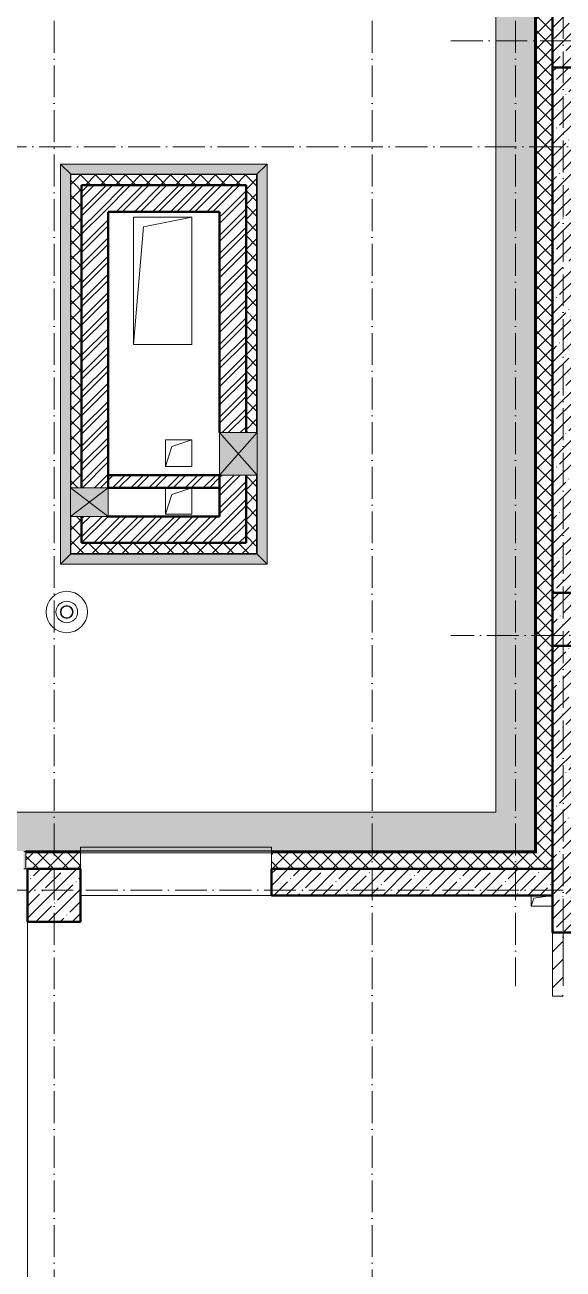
# Model space of a CAD drawing. Header units: millimetres. Extents: x -12989 to 629078, y -109036 to 555275.
# Drawn here: x 88485 to 93560, y 127725 to 139445 of the extents above; entities that cross this region are included whole.
import ezdxf

# ---------------------------------------------------------------- set-up
doc = ezdxf.new("R2010")
doc.units = ezdxf.units.MM
doc.linetypes.add('50_200_ШТРИХ_1Т_ш5_п1_п1_', pattern=[700, 500, -100, 0, -100])
for name, color, linetype, lineweight in [('A-DETL-GENF-OTLN', 7, 'Continuous', 9), ('A-FLOR-____-OTLN', 7, 'Continuous', 9), ('A-GENM-____-OTLN', 7, 'Continuous', 9), ('A-GLAZ-____-OTLN', 7, 'Continuous', 9), ('A-WALL-____-MCUT-1', 7, 'Continuous', 9), ('A-WALL-____-MCUT-2', 7, 'Continuous', 50), ('A-WALL-____-OTLN', 7, 'Continuous', 9), ('A-WALL-____-PATT-1', 7, 'Continuous', 9), ('A-WALL-FNSH-MCUT-1', 7, 'Continuous', 9), ('S-COLS-____-MCUT', 7, 'Continuous', 50), ('S-COLS-____-OTLN', 7, 'Continuous', 9), ('S-GRID-____-OTLN-1', 7, '50_200_ШТРИХ_1Т_ш5_п1_п1_', 9)]:
    doc.layers.add(name, color=color, linetype=linetype, lineweight=lineweight)
doc.layers.add('A-GLAZ-____-OTLN-1', color=7, linetype='Continuous', lineweight=9, true_color=0xc0c0c0)
pattern_1 = [(45, (43259.71, 63713.66), (-70.71068, 70.71068), []), (135, (43259.71, 63713.66), (-70.71068, -70.71068), [])]
pattern_2 = [(45, (43259.71, 63713.66), (-114.04925, 114.04925), []), (45, (43373.76, 63713.66), (-114.04925, 114.04925), [201.612, -40.322, 3.353, -36.97])]
pattern_3 = [(45, (43259.71, 63713.66), (-85.53659, 85.53659), []), (45, (43316.74, 63713.66), (-85.53659, 85.53659), [])]

# ---------------------------------------------------------------- blocks, each defined once
blk = doc.blocks.new('BSC_Колонна _Прямоугольная - 500х800-V75-АР1_План отверстий 2 этажа в осях 1-64_Ю-ЯЯ')
at = {"layer": 'S-COLS-____-OTLN'}
h = blk.add_hatch(dxfattribs=at)
h.set_pattern_fill('FP_87', color=256, style=0, pattern_type=2)
h.set_pattern_definition([(315, (-75581.04, 50600), (114.04925, 114.04925), []), (315, (-75581.04, 50485.95), (114.04925, 114.04925), [201.613, -40.323, 3.353, -36.97])])
h.paths.add_polyline_path([(-250, -400), (250, -400), (250, 400), (-250, 400)], flags=0)
at = {"layer": 'S-COLS-____-MCUT'}
for p, q in [((250, 400), (-250, 400)), ((-250, 400), (-250, -400)), ((250, -400), (250, 400)), ((-250, -400), (250, -400))]:
    blk.add_line(p, q, dxfattribs=at)
blk = doc.blocks.new('BSC_Колонна _Прямоугольная - 500х800-V76-АР1_План отверстий 2 этажа в осях 1-64_Ю-ЯЯ')
at = {"layer": 'S-COLS-____-OTLN'}
h = blk.add_hatch(dxfattribs=at)
h.set_pattern_fill('FP_88', color=256, style=0, pattern_type=2)
h.set_pattern_definition([(315, (-70131.04, 50600), (114.04925, 114.04925), []), (315, (-70131.04, 50485.95), (114.04925, 114.04925), [201.613, -40.323, 3.353, -36.97])])
h.paths.add_polyline_path([(-250, -400), (250, -400), (250, 400), (-250, 400)], flags=0)
at = {"layer": 'S-COLS-____-MCUT'}
for p, q in [((250, 400), (-250, 400)), ((-250, 400), (-250, -400)), ((250, -400), (250, 400)), ((-250, -400), (250, -400))]:
    blk.add_line(p, q, dxfattribs=at)
blk = doc.blocks.new('BSC_Колонна _Прямоугольная - 500х500-V149-АР1_План отверстий 2 этажа в осях 1-64_Ю-ЯЯ')
at = {"layer": 'S-COLS-____-OTLN'}
h = blk.add_hatch(dxfattribs=at)
h.set_pattern_fill('FP_163', color=256, style=0, pattern_type=2)
h.set_pattern_definition([(45, (-45500, -67531.04), (-114.04925, 114.04925), []), (45, (-45385.95, -67531.04), (-114.04925, 114.04925), [201.613, -40.323, 3.353, -36.97])])
h.paths.add_polyline_path([(-250, -250), (250, -250), (250, 250), (-250, 250), (-250, 187)], flags=0)
at = {"layer": 'S-COLS-____-MCUT'}
for p, q in [((250, 250), (-250, 250)), ((-250, 250), (-250, -250)), ((250, -250), (250, 250)), ((-250, -250), (250, -250))]:
    blk.add_line(p, q, dxfattribs=at)
blk = doc.blocks.new('Отлив_СКБ - Отлив витража_СФТК-31884011-АР1_План отверстий 2 этажа в осях 1-64_Ю-ЯЯ')
at = {"layer": 'A-GLAZ-____-OTLN-1'}
for points in [[(1800, 2), (1800, 37), (0, 37), (0, 2), (1715, 2)], [(1715, 0), (1800, 0), (1800, 2), (0, 2), (0, 0)]]:
    blk.add_hatch(color=256, dxfattribs=at).paths.add_polyline_path(points, flags=0)
at = {"layer": 'A-GLAZ-____-OTLN'}
for p, q in [((0, 3), (0, 37)), ((1800, 37), (0, 37)), ((0, 2), (1800, 2)), ((1800, 37), (1800, 3)), ((1800, 0), (0, 0))]:
    blk.add_line(p, q, dxfattribs=at)
blk = doc.blocks.new('Кровельный аэратор - 143_Кровельный аэратор-15605992-АР1_План отверстий 2 этажа в осях 1-64_Ю-ЯЯ')
at = {"layer": 'A-GENM-____-OTLN'}
for radius, start, end in [(195, 360, 180), (195, 180, 360), (102, 360, 180), (102, 180, 360), (60, 360, 180), (60, 180, 360), (55, 360, 180), (55, 180, 360)]:
    blk.add_arc((0, 0), radius, start, end, dxfattribs=at)
blk = doc.blocks.new('Отлив_СКБ1 - Отлив_ТШ 50-30087073-АР1_План отверстий 2 этажа в осях 1-64_Ю-ЯЯ')
at = {"layer": 'A-GLAZ-____-OTLN-1'}
for points in [[(4965, 0), (4965, -2), (4985, -2), (4985, 0)], [(4965, -2), (4965, -165), (4985, -165), (4985, -2)], [(4965, -165), (4965, -170), (4450, -170), (4450, -204), (2650, -204), (2650, -170), (170, -170), (535, -535), (5180, -535), (5180, -170), (4985, -170), (4985, -165)]]:
    blk.add_hatch(color=256, dxfattribs=at).paths.add_polyline_path(points, flags=0)
at = {"layer": 'A-GLAZ-____-OTLN'}
for p, q in [((4965, 0), (4985, 0)), ((4985, -2), (4965, -2)), ((4985, -165), (4965, -165)), ((4985, -165), (4965, -165)), ((5180, -170), (5180, -535)), ((535, -535), (5180, -535))]:
    blk.add_line(p, q, dxfattribs=at)
blk = doc.blocks.new('Отлив_СКБ1 - Отлив_ТШ 50-30087418-АР1_План отверстий 2 этажа в осях 1-64_Ю-ЯЯ')
at = {"layer": 'A-GLAZ-____-OTLN-1'}
h = blk.add_hatch(color=256, dxfattribs=at)
h.paths.add_polyline_path([(17305, -170), (33, -170), (33, -535), (16940, -535), (17192, -283)], flags=0)
h.paths.add_polyline_path([(11, -283), (11, -170), (0, -170), (0, -535), (11, -535)], flags=0)
at = {"layer": 'A-GLAZ-____-OTLN'}
blk.add_line((33, -535), (16940, -535), dxfattribs=at)
blk = doc.blocks.new('AR_Отверстие прямоугольное _в плите_ - AR_Отверстие прямоугольное _в плите_-30510712-АР1_План отверстий 2 этажа в осях 1-64_Ю-ЯЯ')
at = {"layer": 'A-GENM-____-OTLN'}
for p, q in [((-100, 50), (-100, -50)), ((-100, -50), (-75, 25)), ((-75, 25), (100, 50)), ((-100, -50), (100, -50))]:
    blk.add_line(p, q, dxfattribs=at)
blk = doc.blocks.new('AR_Отверстие прямоугольное _в плите_ - AR_Отверстие прямоугольное _в плите_-V184-АР1_План отверстий 2 этажа в осях 1-64_Ю-ЯЯ')
at = {"layer": 'A-GENM-____-OTLN'}
for p, q in [((-125, 125), (-125, -125)), ((-63, 63), (125, 125)), ((125, -125), (125, 125)), ((-125, -125), (-63, 63)), ((-125, -125), (125, -125))]:
    blk.add_line(p, q, dxfattribs=at)
blk = doc.blocks.new('AR_Отверстие прямоугольное _в плите_ - AR_Отверстие прямоугольное _в плите_-V186-АР1_План отверстий 2 этажа в осях 1-64_Ю-ЯЯ')
at = {"layer": 'A-GENM-____-OTLN'}
for p, q in [((125, 125), (-125, 125)), ((-125, 125), (-125, -125)), ((-63, 63), (125, 125)), ((125, -125), (125, 125)), ((-125, -125), (-63, 63)), ((-125, -125), (125, -125))]:
    blk.add_line(p, q, dxfattribs=at)
blk = doc.blocks.new('AR_Отверстие прямоугольное _в плите_ - AR_Отверстие прямоугольное _в плите_-30602876-АР1_План отверстий 2 этажа в осях 1-64_Ю-ЯЯ')
at = {"layer": 'A-GENM-____-OTLN'}
for p, q in [((275, 600), (-275, 600)), ((-275, 600), (-275, -600)), ((-183, 508), (275, 600)), ((275, -600), (275, 600)), ((-275, -600), (-183, 508)), ((-275, -600), (275, -600))]:
    blk.add_line(p, q, dxfattribs=at)
blk = doc.blocks.new('AR_Отверстие прямоугольное _в стене__БезПР - AR_Отверстие прямоугольное _в стене__БезПР-31944103-АР1_План отверстий 2 этажа в осях 1-64_Ю-ЯЯ')
at = {"layer": 'A-GLAZ-____-OTLN'}
blk.add_hatch(color=256, dxfattribs=at).paths.add_polyline_path([(-135, 230), (-135, -125), (135, -125), (135, 230)], flags=0)
at = {"layer": 'A-DETL-GENF-OTLN'}
for p, q in [((-135, -125), (-135, 230)), ((-135, 230), (135, 230)), ((135, 230), (-135, -125)), ((-135, 230), (135, -125)), ((135, 230), (-135, 230)), ((-135, 230), (-135, -125)), ((135, 230), (135, -125)), ((135, -125), (135, 230)), ((135, -125), (-135, -125)), ((-135, -125), (135, -125))]:
    blk.add_line(p, q, dxfattribs=at)
blk = doc.blocks.new('AR_Отверстие прямоугольное _в стене_ - AR_Отверстие прямоугольное _в стене__ОВ-32491768-АР1_План отверстий 2 этажа в осях 1-64_Ю-ЯЯ')
at = {"layer": 'A-GLAZ-____-OTLN'}
blk.add_hatch(color=256, dxfattribs=at).paths.add_polyline_path([(200, 230), (-200, 230), (-200, -125), (200, -125)], flags=0)
at = {"layer": 'A-DETL-GENF-OTLN'}
for p, q in [((-200, -125), (-200, 230)), ((-200, 230), (200, 230)), ((200, 230), (-200, -125)), ((-200, 230), (200, -125)), ((200, 230), (-200, 230)), ((-200, 230), (-200, -125)), ((200, 230), (200, -125)), ((200, -125), (200, 230)), ((200, -125), (-200, -125)), ((-200, -125), (200, -125))]:
    blk.add_line(p, q, dxfattribs=at)
blk = doc.blocks.new('Отлив_СКБ1 - Отлив_Шахты-32492919-АР1_План отверстий 2 этажа в осях 1-64_Ю-ЯЯ')
at = {"layer": 'A-GLAZ-____-OTLN-1'}
blk.add_hatch(color=256, dxfattribs=at).paths.add_polyline_path([(1653, 103), (1749, 199), (-199, 199), (-103, 103), (-103, 105), (1653, 105)], flags=0)
at = {"layer": 'A-GLAZ-____-OTLN'}
for p, q in [((-103, 103), (-199, 199)), ((1749, 199), (-199, 199)), ((1749, 199), (1653, 103))]:
    blk.add_line(p, q, dxfattribs=at)
blk = doc.blocks.new('Отлив_СКБ1 - Отлив_Шахты-32489101-АР1_План отверстий 2 этажа в осях 1-64_Ю-ЯЯ')
at = {"layer": 'A-GLAZ-____-OTLN-1'}
blk.add_hatch(color=256, dxfattribs=at).paths.add_polyline_path([(3569, 199), (-199, 199), (-103, 103), (-103, 105), (3473, 105), (3473, 103), (3475, 105)], flags=0)
at = {"layer": 'A-GLAZ-____-OTLN'}
for p, q in [((-103, 103), (-199, 199)), ((3569, 199), (-199, 199)), ((3569, 199), (3473, 103))]:
    blk.add_line(p, q, dxfattribs=at)
blk = doc.blocks.new('2этаж')
at = {"layer": 'S-GRID-____-OTLN-1', "color": 251, "ltscale": 0.6, "true_color": 0x636466}
for p, q in [((29908.3, 549908.8), (29908.3, 512083.3)), ((32908.3, 549908.8), (32908.3, 511907.5)), ((34258.3, 549908.8), (34258.3, 525691.4)), ((34708.3, 549620.5), (34708.3, 525691.4)), ((33650.4, 534597), (88482.7, 534597)), ((18845.8, 533597), (88482.7, 533597)), ((88482.7, 528997), (33650.4, 528997)), ((88482.7, 526597), (-20260.4, 526597))]:
    blk.add_line(p, q, dxfattribs=at)

msp = doc.modelspace()

# ---------------------------------------------------------------- hatches: boundary and pattern name
at = {"layer": 'A-WALL-____-PATT-1'}
h = msp.add_hatch(dxfattribs=at)
h.set_pattern_fill('FP_1', color=256, style=0, pattern_type=2)
h.set_pattern_definition(pattern_1)
h.paths.add_polyline_path([(93309.7115, 131494.7006), (93459.7115, 131494.7006), (93459.7115, 149624.7006), (93309.7115, 149624.7006), (93309.7115, 131644.7006)], flags=0)
h = msp.add_hatch(dxfattribs=at)
h.set_pattern_fill('FP_13', color=256, style=0, pattern_type=2)
h.set_pattern_definition(pattern_2)
h.paths.add_polyline_path([(93709.7115, 134094.7006), (93709.7115, 139044.7006), (93459.7115, 139044.7006), (93459.7115, 134094.7006)], flags=0)
h = msp.add_hatch(dxfattribs=at)
h.set_pattern_fill('FP_1', color=256, style=0, pattern_type=2)
h.set_pattern_definition(pattern_1)
h.paths.add_polyline_path([(90569.7115, 137934.7006), (90669.7115, 137934.7006), (90669.7115, 138034.7006), (88919.7115, 138034.7006), (88919.7115, 137934.7006), (90083.298, 137934.7006)], flags=0)
h = msp.add_hatch(dxfattribs=at)
h.set_pattern_fill('FP_1', color=256, style=0, pattern_type=2)
h.set_pattern_definition(pattern_1)
h.paths.add_polyline_path([(89019.7115, 134564.7006), (89019.7115, 134814.7006), (88919.7115, 134814.7006), (88919.7115, 134564.7006)], flags=0)
h.paths.add_polyline_path([(88919.7115, 135084.7006), (89019.7115, 135084.7006), (89019.7115, 137934.7006), (88919.7115, 137934.7006), (88919.7115, 135467.9616)], flags=0)
h = msp.add_hatch(dxfattribs=at)
h.set_pattern_fill('FP_3', color=256, style=0, pattern_type=2)
h.set_pattern_definition(pattern_3)
h.paths.add_polyline_path([(89199.5477, 137684.7006), (90569.7115, 137684.7006), (90569.7115, 137934.7006), (89019.7115, 137934.7006), (89019.7115, 137684.7006)], flags=0)
h = msp.add_hatch(dxfattribs=at)
h.set_pattern_fill('FP_1', color=256, style=0, pattern_type=2)
h.set_pattern_definition(pattern_1)
h.paths.add_polyline_path([(90569.7115, 134464.7006), (90669.7115, 134464.7006), (90669.7115, 135204.7006), (90569.7115, 135204.7006), (90569.7115, 134564.7006)], flags=0)
h.paths.add_polyline_path([(90669.7115, 135604.7006), (90669.7115, 137934.7006), (90569.7115, 137934.7006), (90569.7115, 135604.7006), (90634.3077, 135604.7006)], flags=0)
h = msp.add_hatch(dxfattribs=at)
h.set_pattern_fill('FP_3', color=256, style=0, pattern_type=2)
h.set_pattern_definition(pattern_3)
h.paths.add_polyline_path([(89199.5477, 135084.7006), (89269.7115, 135084.7006), (89269.7115, 137684.7006), (89019.7115, 137684.7006), (89019.7115, 135084.7006)], flags=0)
h = msp.add_hatch(dxfattribs=at)
h.set_pattern_fill('FP_3', color=256, style=0, pattern_type=2)
h.set_pattern_definition(pattern_3)
h.paths.add_polyline_path([(90525.1732, 134564.7006), (90569.7115, 134564.7006), (90569.7115, 135204.7006), (90319.7115, 135204.7006), (90319.7115, 134564.7006)], flags=0)
h.paths.add_polyline_path([(90319.7115, 135604.7006), (90569.7115, 135604.7006), (90569.7115, 137684.7006), (90319.7115, 137684.7006), (90319.7115, 137082.374)], flags=0)
h = msp.add_hatch(dxfattribs=at)
h.set_pattern_fill('FP_3', color=256, style=0, pattern_type=2)
h.set_pattern_definition(pattern_3)
h.paths.add_polyline_path([(90319.7115, 135084.7006), (90319.7115, 135204.7006), (89269.7115, 135204.7006), (89269.7115, 135084.7006), (90083.298, 135084.7006)], flags=0)
h = msp.add_hatch(dxfattribs=at)
h.set_pattern_fill('FP_3', color=256, style=0, pattern_type=2)
h.set_pattern_definition(pattern_3)
h.paths.add_polyline_path([(89199.5477, 134564.7006), (90319.7115, 134564.7006), (90319.7115, 134814.7006), (89019.7115, 134814.7006), (89019.7115, 134564.7006)], flags=0)
h = msp.add_hatch(dxfattribs=at)
h.set_pattern_fill('FP_1', color=256, style=0, pattern_type=2)
h.set_pattern_definition(pattern_1)
h.paths.add_polyline_path([(90083.298, 134464.7006), (90569.7115, 134464.7006), (90569.7115, 134564.7006), (88919.7115, 134564.7006), (88919.7115, 134464.7006), (89199.5477, 134464.7006)], flags=0)
h = msp.add_hatch(dxfattribs=at)
h.set_pattern_fill('FP_13', color=256, style=0, pattern_type=2)
h.set_pattern_definition(pattern_2)
h.paths.add_polyline_path([(93709.7115, 130894.7006), (93709.7115, 133594.7006), (93459.7115, 133594.7006), (93459.7115, 130894.7006), (93618.2994, 130894.7006)], flags=0)
h = msp.add_hatch(dxfattribs=at)
h.set_pattern_fill('FP_1', color=256, style=0, pattern_type=2)
h.set_pattern_definition(pattern_1)
h.paths.add_polyline_path([(92734.549, 131494.7006), (93309.7115, 131494.7006), (93309.7115, 131644.7006), (90809.7115, 131644.7006), (90809.7115, 131494.7006)], flags=0)
h.paths.add_polyline_path([(88757.6725, 131494.7006), (89009.7115, 131494.7006), (89009.7115, 131644.7006), (88494.7115, 131644.7006), (88494.7115, 131494.7006), (88536.735, 131494.7006)], flags=0)
h = msp.add_hatch(dxfattribs=at)
h.set_pattern_fill('FP_13', color=256, style=0, pattern_type=2)
h.set_pattern_definition(pattern_2)
h.paths.add_polyline_path([(93459.7115, 131244.7006), (93459.7115, 131494.7006), (90809.7115, 131494.7006), (90809.7115, 131244.7006), (92734.549, 131244.7006)], flags=0)
h = msp.add_hatch(dxfattribs=at)
h.set_pattern_fill('FP_4', color=256, style=0, pattern_type=2)
h.set_pattern_definition([(45, (43259.71, 63713.66), (-84.85281, 84.85281), [])])
h.paths.add_polyline_path([(93559.7115, 130294.7006), (93559.7115, 130894.7006), (93459.7115, 130894.7006), (93459.7115, 130294.7006)], flags=0)

# ---------------------------------------------------------------- linework, layer by layer
at = {"layer": 'A-FLOR-____-OTLN'}
for p, q in [((89509.7115, 137634.7006), (90059.7115, 137634.7006)), ((89509.7115, 136434.7006), (89509.7115, 137634.7006)), ((90059.7115, 137634.7006), (90059.7115, 136434.7006)), ((90059.7115, 136434.7006), (89509.7115, 136434.7006)), ((89809.7115, 135534.7006), (90059.7115, 135534.7006)), ((89809.7115, 135284.7006), (89809.7115, 135534.7006)), ((90059.7115, 135534.7006), (90059.7115, 135284.7006)), ((90059.7115, 135284.7006), (89809.7115, 135284.7006)), ((89809.7115, 134834.7006), (89809.7115, 135084.7006)), ((90059.7115, 135084.7006), (90059.7115, 134834.7006)), ((90059.7115, 134834.7006), (89809.7115, 134834.7006)), ((88509.7115, 130994.7006), (88509.7115, 126894.7006))]:
    msp.add_line(p, q, dxfattribs=at)
at = {"layer": 'A-WALL-____-MCUT-1'}
for p, q in [((93297.7115, 149644.7006), (93297.7115, 131656.7006)), ((93303.7115, 149644.7006), (93303.7115, 131650.7006)), ((88916.7115, 138039.7006), (88914.7115, 138039.7006)), ((88914.7115, 138039.7006), (88914.7115, 138037.7006)), ((90674.7115, 138037.7006), (88914.7115, 138037.7006)), ((88916.7115, 138034.7006), (88914.7115, 138034.7006)), ((88916.7115, 138039.7006), (88916.7115, 135084.7006)), ((90669.7115, 138034.7006), (88919.7115, 138034.7006)), ((88919.7115, 138034.7006), (88919.7115, 135084.7006)), ((90669.7115, 135604.7006), (90669.7115, 138034.7006)), ((90674.7115, 138039.7006), (90672.7115, 138039.7006)), ((90672.7115, 135604.7006), (90672.7115, 138039.7006)), ((90674.7115, 138034.7006), (90672.7115, 138034.7006)), ((90674.7115, 138037.7006), (90674.7115, 138039.7006)), ((90669.7115, 134464.7006), (90669.7115, 135204.7006)), ((90672.7115, 134459.7006), (90672.7115, 135204.7006)), ((88916.7115, 134814.7006), (88916.7115, 134459.7006)), ((88919.7115, 134814.7006), (88919.7115, 134464.7006)), ((88914.7115, 134464.7006), (88916.7115, 134464.7006)), ((88914.7115, 134461.7006), (90674.7115, 134461.7006)), ((88914.7115, 134461.7006), (88914.7115, 134459.7006)), ((88914.7115, 134459.7006), (88916.7115, 134459.7006)), ((88919.7115, 134464.7006), (90669.7115, 134464.7006)), ((90669.7115, 134461.7006), (90669.7115, 134459.7006)), ((90672.7115, 134459.7006), (90674.7115, 134459.7006)), ((90674.7115, 134459.7006), (90674.7115, 134461.7006)), ((89009.7115, 131656.7006), (88494.7115, 131656.7006)), ((89009.7115, 131650.7006), (88494.7115, 131650.7006)), ((88494.7115, 131644.7006), (88494.7115, 131494.7006)), ((89009.7115, 131494.7006), (89009.7115, 131644.7006)), ((93297.7115, 131656.7006), (90809.7115, 131656.7006)), ((93303.7115, 131650.7006), (90809.7115, 131650.7006)), ((90809.7115, 131644.7006), (90809.7115, 131494.7006)), ((88494.7115, 131494.7006), (88509.7115, 131494.7006))]:
    msp.add_line(p, q, dxfattribs=at)
at = {"layer": 'A-WALL-____-MCUT-2'}
for p, q in [((93459.7115, 139044.7006), (93459.7115, 134094.7006)), ((90569.7115, 137934.7006), (89019.7115, 137934.7006)), ((89019.7115, 135084.7006), (89019.7115, 137934.7006)), ((90569.7115, 137934.7006), (90569.7115, 135604.7006)), ((89269.7115, 137684.7006), (90319.7115, 137684.7006)), ((89269.7115, 137684.7006), (89269.7115, 135084.7006)), ((90319.7115, 137684.7006), (90319.7115, 135604.7006)), ((90319.7115, 135204.7006), (89269.7115, 135204.7006)), ((90319.7115, 134814.7006), (90319.7115, 135204.7006)), ((90569.7115, 134564.7006), (90569.7115, 135204.7006)), ((89269.7115, 135084.7006), (90319.7115, 135084.7006)), ((89019.7115, 134814.7006), (89019.7115, 134564.7006)), ((90319.7115, 134814.7006), (89269.7115, 134814.7006)), ((89019.7115, 134564.7006), (90569.7115, 134564.7006)), ((93459.7115, 133594.7006), (93459.7115, 130894.7006)), ((90809.7115, 131494.7006), (93459.7115, 131494.7006)), ((90809.7115, 131494.7006), (90809.7115, 131244.7006)), ((90809.7115, 131244.7006), (93459.7115, 131244.7006)), ((93459.7115, 130894.7006), (96409.7115, 130894.7006))]:
    msp.add_line(p, q, dxfattribs=at)
at = {"layer": 'A-WALL-____-OTLN'}
for p, q in [((89009.7115, 131644.7006), (90809.7115, 131644.7006)), ((90809.7115, 131244.7006), (89009.7115, 131244.7006))]:
    msp.add_line(p, q, dxfattribs=at)
at = {"layer": 'A-WALL-FNSH-MCUT-1'}
for p, q in [((93309.7115, 131644.7006), (93309.7115, 149644.7006)), ((93289.7115, 149007.7006), (93289.7115, 131664.7006)), ((88914.7115, 138037.7006), (88914.7115, 135084.7006)), ((90672.7115, 138039.7006), (88916.7115, 138039.7006)), ((90674.7115, 135604.7006), (90674.7115, 138037.7006)), ((90674.7115, 134461.7006), (90674.7115, 135204.7006)), ((88914.7115, 134814.7006), (88914.7115, 134461.7006)), ((88916.7115, 134459.7006), (90672.7115, 134459.7006)), ((89009.7115, 131664.7006), (88494.7115, 131664.7006)), ((88494.7115, 131664.7006), (88494.7115, 131644.7006)), ((88494.7115, 131644.7006), (89009.7115, 131644.7006)), ((89009.7115, 131644.7006), (89009.7115, 131664.7006)), ((93289.7115, 131664.7006), (90809.7115, 131664.7006)), ((90809.7115, 131664.7006), (90809.7115, 131644.7006)), ((90809.7115, 131644.7006), (93309.7115, 131644.7006)), ((93459.7115, 130894.7006), (93459.7115, 130294.7006)), ((93559.7115, 130394.7006), (93559.7115, 130894.7006)), ((93459.7115, 130294.7006), (93559.7115, 130294.7006))]:
    msp.add_line(p, q, dxfattribs=at)

# ---------------------------------------------------------------- block references
msp.add_blockref('2этаж', (58851.3748, -395302.2823))
at = {"layer": 'A-GENM-____-OTLN'}
for name, p in [('AR_Отверстие прямоугольное _в плите_ - AR_Отверстие прямоугольное _в плите_-30602876-АР1_План отверстий 2 этажа в осях 1-64_Ю-ЯЯ', (89784.7115, 137034.7006)), ('AR_Отверстие прямоугольное _в плите_ - AR_Отверстие прямоугольное _в плите_-V186-АР1_План отверстий 2 этажа в осях 1-64_Ю-ЯЯ', (89934.7115, 135409.7006)), ('AR_Отверстие прямоугольное _в плите_ - AR_Отверстие прямоугольное _в плите_-V184-АР1_План отверстий 2 этажа в осях 1-64_Ю-ЯЯ', (89934.7115, 134959.7006)), ('Кровельный аэратор - 143_Кровельный аэратор-15605992-АР1_План отверстий 2 этажа в осях 1-64_Ю-ЯЯ', (88879.7115, 133914.7006)), ('AR_Отверстие прямоугольное _в плите_ - AR_Отверстие прямоугольное _в плите_-30510712-АР1_План отверстий 2 этажа в осях 1-64_Ю-ЯЯ', (93359.7115, 131194.7006))]:
    msp.add_blockref(name, p, dxfattribs=at)
at = {"layer": 'A-GLAZ-____-OTLN'}
for name, p, rotation in [('Отлив_СКБ1 - Отлив_ТШ 50-30087418-АР1_План отверстий 2 этажа в осях 1-64_Ю-ЯЯ', (93459.7115, 148969.7006), 269.999999999998), ('Отлив_СКБ1 - Отлив_Шахты-32489101-АР1_План отверстий 2 этажа в осях 1-64_Ю-ЯЯ', (89019.7115, 134564.7006), 89.99999999999986), ('Отлив_СКБ1 - Отлив_Шахты-32489101-АР1_План отверстий 2 этажа в осях 1-64_Ю-ЯЯ', (90569.7115, 137934.7006), 269.9999999999998), ('AR_Отверстие прямоугольное _в стене_ - AR_Отверстие прямоугольное _в стене__ОВ-32491768-АР1_План отверстий 2 этажа в осях 1-64_Ю-ЯЯ', (90444.7115, 135404.7006), 270), ('AR_Отверстие прямоугольное _в стене__БезПР - AR_Отверстие прямоугольное _в стене__БезПР-31944103-АР1_План отверстий 2 этажа в осях 1-64_Ю-ЯЯ', (89144.7115, 134949.7006), 90), ('Отлив_СКБ1 - Отлив_Шахты-32492919-АР1_План отверстий 2 этажа в осях 1-64_Ю-ЯЯ', (90569.7115, 134564.7006), 180), ('Отлив_СКБ1 - Отлив_ТШ 50-30087073-АР1_План отверстий 2 этажа в осях 1-64_Ю-ЯЯ', (93459.7115, 131494.7006), 180)]:
    msp.add_blockref(name, p, dxfattribs=dict(at, rotation=rotation))
for name, p in [('Отлив_СКБ1 - Отлив_Шахты-32492919-АР1_План отверстий 2 этажа в осях 1-64_Ю-ЯЯ', (89019.7115, 137934.7006)), ('Отлив_СКБ - Отлив витража_СФТК-31884011-АР1_План отверстий 2 этажа в осях 1-64_Ю-ЯЯ', (89009.7115, 131661.7006))]:
    msp.add_blockref(name, p, dxfattribs=at)
at = {"layer": 'S-COLS-____-OTLN', "rotation": 89.9999999999999}
for name, p in [('BSC_Колонна _Прямоугольная - 500х800-V75-АР1_План отверстий 2 этажа в осях 1-64_Ю-ЯЯ', (93859.7115, 139294.7006)), ('BSC_Колонна _Прямоугольная - 500х800-V76-АР1_План отверстий 2 этажа в осях 1-64_Ю-ЯЯ', (93859.7115, 133844.7006))]:
    msp.add_blockref(name, p, dxfattribs=at)
at = {"layer": 'S-COLS-____-OTLN'}
msp.add_blockref('BSC_Колонна _Прямоугольная - 500х500-V149-АР1_План отверстий 2 этажа в осях 1-64_Ю-ЯЯ', (88759.7115, 131244.7006), dxfattribs=at)

doc.saveas('drawing.dxf')
